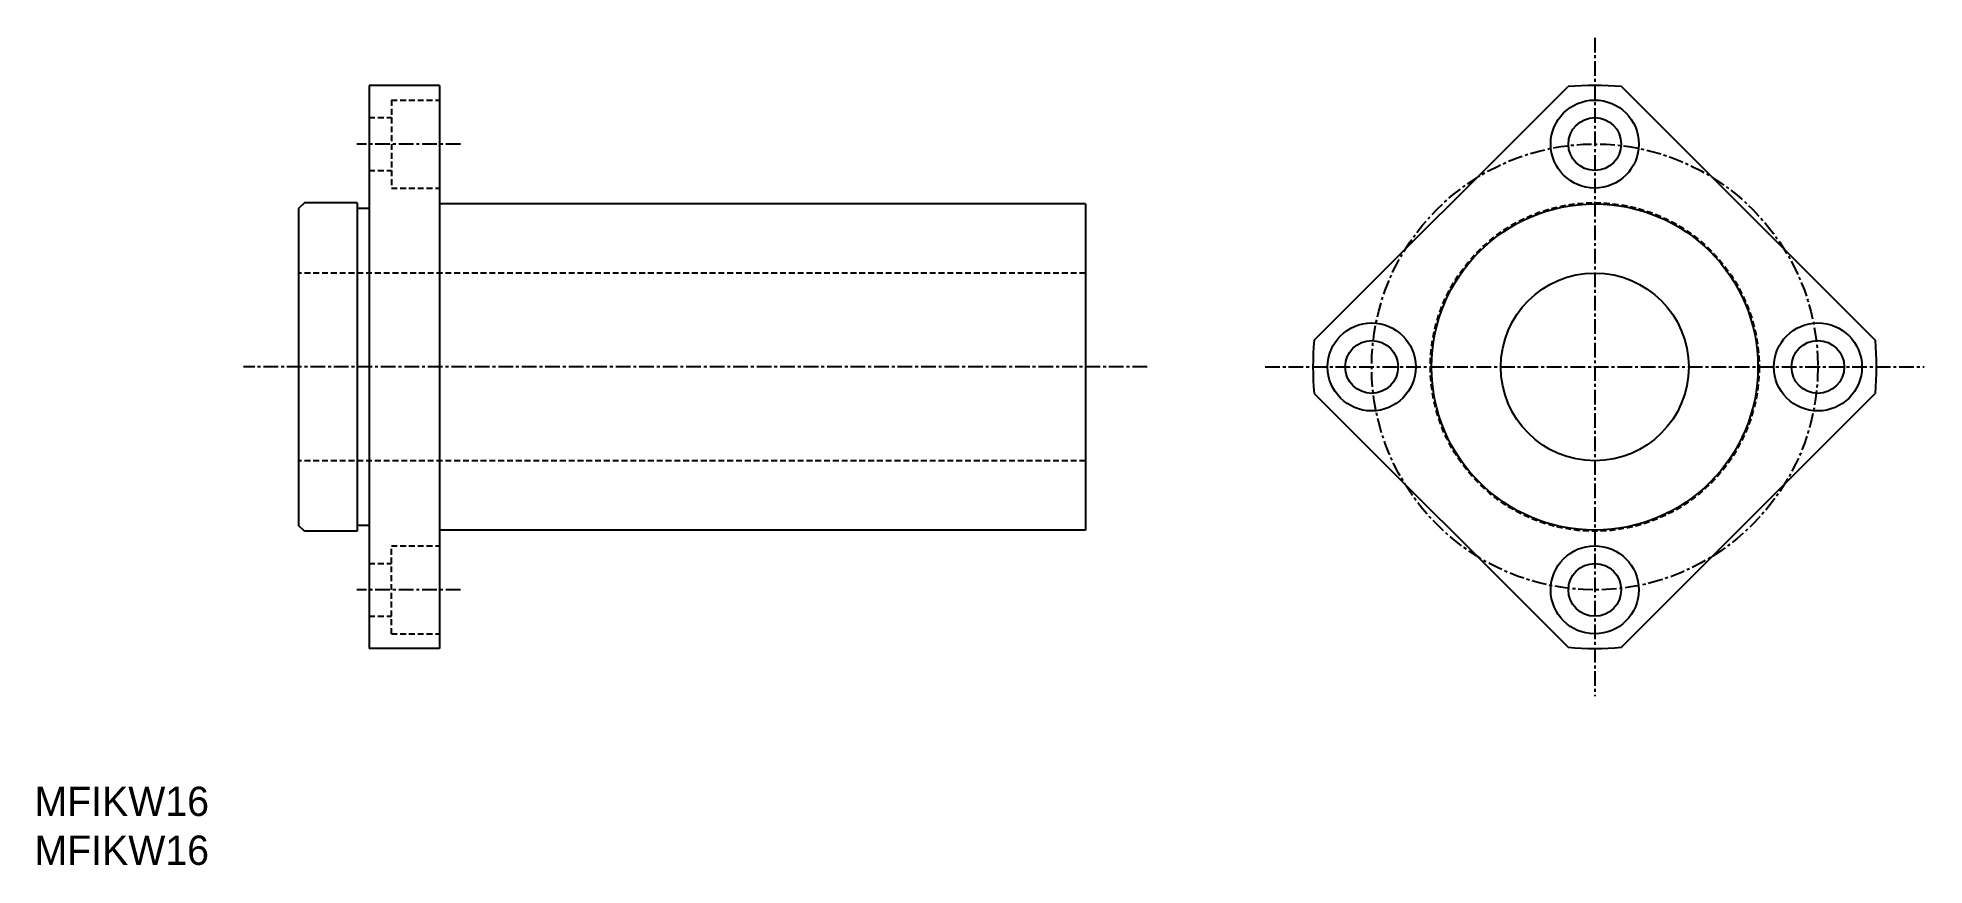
# Model space of a CAD drawing. Extents: x 10 to 171, y 10 to 81.
import ezdxf

# ---------------------------------------------------------------- set-up
doc = ezdxf.new("R2010")
doc.units = 0
doc.linetypes.add('CENTER', pattern=[2, 1.25, -0.25, 0.25, -0.25])
doc.linetypes.add('DASHED', pattern=[0.75, 0.5, -0.25])
doc.layers.get('0').update_dxf_attribs({"linetype": 'CONTINUOUS'})
doc.layers.add('CENTER', color=1, linetype='CENTER')

msp = doc.modelspace()

# ---------------------------------------------------------------- linework, layer by layer
at = {"color": 7, "linetype": 'CONTINUOUS'}
for p, q in [((38.49, 76.44), (38.49, 28.44)), ((44.49, 76.44), (38.49, 76.44)), ((44.49, 76.44), (44.49, 28.44)), ((118.97, 54.71), (140.6, 76.33)), ((145.14, 76.33), (166.76, 54.71)), ((32.99, 66.44), (32.49, 65.94)), ((32.49, 65.94), (32.49, 38.94)), ((37.49, 66.44), (32.99, 66.44)), ((37.49, 66.44), (37.49, 38.44)), ((38.49, 65.94), (37.49, 65.94)), ((99.49, 66.34), (44.49, 66.34)), ((99.49, 66.34), (99.49, 38.54)), ((118.97, 50.17), (140.6, 28.55)), ((145.14, 28.55), (166.76, 50.17)), ((32.99, 38.44), (32.49, 38.94)), ((38.49, 38.94), (37.49, 38.94)), ((37.49, 38.44), (32.99, 38.44)), ((99.49, 38.54), (44.49, 38.54)), ((44.49, 28.44), (38.49, 28.44))]:
    msp.add_line(p, q, dxfattribs=at)
at = {"color": 3, "linetype": 'DASHED'}
for p, q in [((40.39, 75.19), (40.39, 67.69)), ((40.39, 75.19), (44.49, 75.19)), ((38.49, 73.69), (40.39, 73.69)), ((38.49, 69.19), (40.39, 69.19)), ((40.39, 67.69), (44.49, 67.69)), ((99.49, 60.44), (32.49, 60.44)), ((99.49, 44.44), (32.49, 44.44)), ((40.39, 29.69), (40.39, 37.19)), ((40.39, 37.19), (44.49, 37.19)), ((38.49, 35.69), (40.39, 35.69)), ((38.49, 31.19), (40.39, 31.19)), ((40.39, 29.69), (44.49, 29.69))]:
    msp.add_line(p, q, dxfattribs=at)
at = {"color": 7, "linetype": 'CONTINUOUS'}
for centre, radius in [((142.87, 71.44), 3.75), ((142.87, 71.44), 2.25), ((142.87, 52.44), 13.9), ((142.87, 52.44), 8), ((123.87, 52.44), 3.75), ((123.87, 52.44), 2.25), ((161.87, 52.44), 3.75), ((161.87, 52.44), 2.25), ((142.87, 33.44), 3.75), ((142.87, 33.44), 2.25)]:
    msp.add_circle(centre, radius, dxfattribs=at)
at = {"color": 3, "linetype": 'DASHED'}
msp.add_circle((142.87, 52.44), 14, dxfattribs=at)
at = {"color": 7, "linetype": 'CONTINUOUS'}
for start, end in [(84.5712, 95.4288), (174.5712, 185.4288), (354.5712, 5.4288), (264.5712, 275.4288)]:
    msp.add_arc((142.87, 52.44), 24, start, end, dxfattribs=at)
at = {"layer": 'CENTER', "color": 1, "linetype": 'CENTER'}
for p, q in [((142.87, 80.5), (142.87, 24.38)), ((46.27, 71.44), (37.46, 71.44)), ((104.75, 52.44), (27.81, 52.44)), ((114.8, 52.44), (170.93, 52.44)), ((46.27, 33.44), (37.46, 33.44))]:
    msp.add_line(p, q, dxfattribs=at)
msp.add_circle((142.87, 52.44), 19, dxfattribs=at)

# ---------------------------------------------------------------- texts
at = {"color": 7, "linetype": 'CONTINUOUS'}
for p in [(10, 14.17), (10, 10)]:
    msp.add_text('MFIKW16', height=2.5, dxfattribs=at).set_placement(p)

doc.saveas('drawing.dxf')
